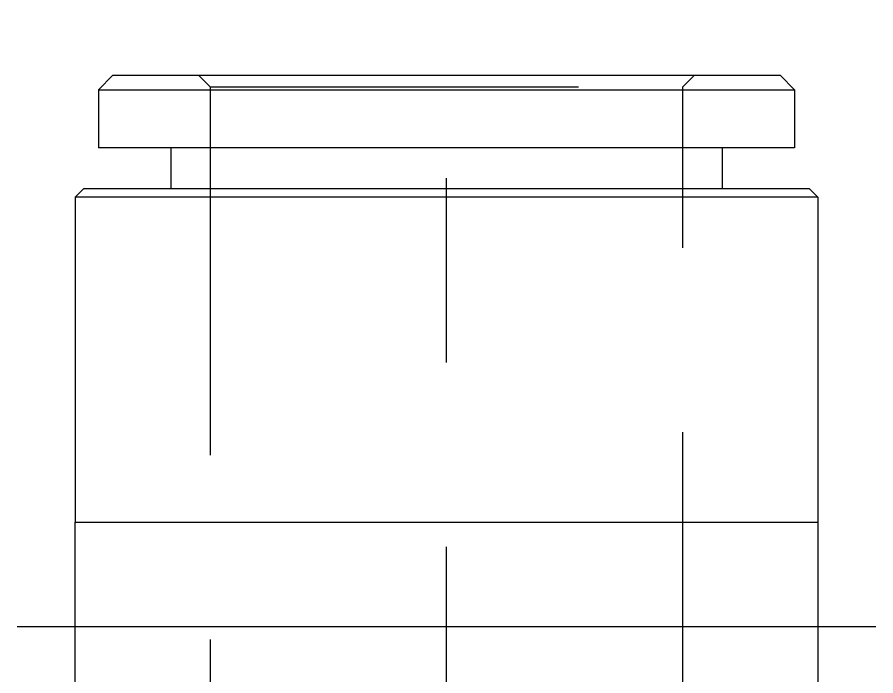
# Model space of a CAD drawing. Extents: x -38 to 89, y -36 to 36.
# Drawn here: x 58.73 to 88.33, y 13.3 to 36 of the extents above; entities that cross this region are included whole.
import ezdxf

# ---------------------------------------------------------------- set-up
doc = ezdxf.new("R2010")
doc.units = 0
doc.linetypes.add('CENTER', pattern=[50.8, 31.75, -6.35, 6.35, -6.35])
doc.linetypes.add('DASHED', pattern=[19.05, 12.7, -6.35])
doc.layers.get('0').update_dxf_attribs({"linetype": 'CONTINUOUS'})
doc.layers.add('CENTER', color=1, linetype='CENTER')

msp = doc.modelspace()

# ---------------------------------------------------------------- linework, layer by layer
at = {"color": 7, "linetype": 'CONTINUOUS'}
for p, q in [((61.533636, 33.5), (62.033636, 34)), ((62.033636, 34), (85.033636, 34)), ((85.033636, 34), (85.533636, 33.5)), ((61.533636, 33.5), (85.533636, 33.5)), ((61.533636, 33.5), (61.533636, 31.5)), ((85.533636, 33.5), (85.533636, 31.5)), ((85.533636, 31.5), (61.533636, 31.5)), ((64.033636, 31.5), (64.033636, 30.1)), ((83.033636, 31.5), (83.033636, 30.1)), ((61.033636, 30.1), (60.733636, 29.8)), ((61.033636, 30.1), (86.033636, 30.1)), ((86.033636, 30.1), (86.333636, 29.8)), ((86.333636, 29.8), (60.733636, 29.8)), ((60.733636, 29.8), (60.733636, 18.6)), ((86.333636, 29.8), (86.333636, 18.6)), ((60.733636, 18.6), (86.333636, 18.6)), ((60.733636, 11.4), (60.733636, 18.6)), ((86.333636, 18.6), (86.333636, 11.4))]:
    msp.add_line(p, q, dxfattribs=at)
at = {"color": 3, "linetype": 'DASHED'}
for p, q in [((64.983636, 34), (65.383636, 33.6)), ((81.683636, 33.6), (82.083636, 34)), ((65.383636, 33.6), (65.383636, 9)), ((65.383636, 33.6), (81.683636, 33.6)), ((81.683636, 9), (81.683636, 33.6))]:
    msp.add_line(p, q, dxfattribs=at)
at = {"layer": 'CENTER', "color": 1, "linetype": 'CENTER'}
for p, q in [((73.533636, -14), (73.533636, 36)), ((58.733636, 15), (88.333636, 15))]:
    msp.add_line(p, q, dxfattribs=at)

doc.saveas('drawing.dxf')
